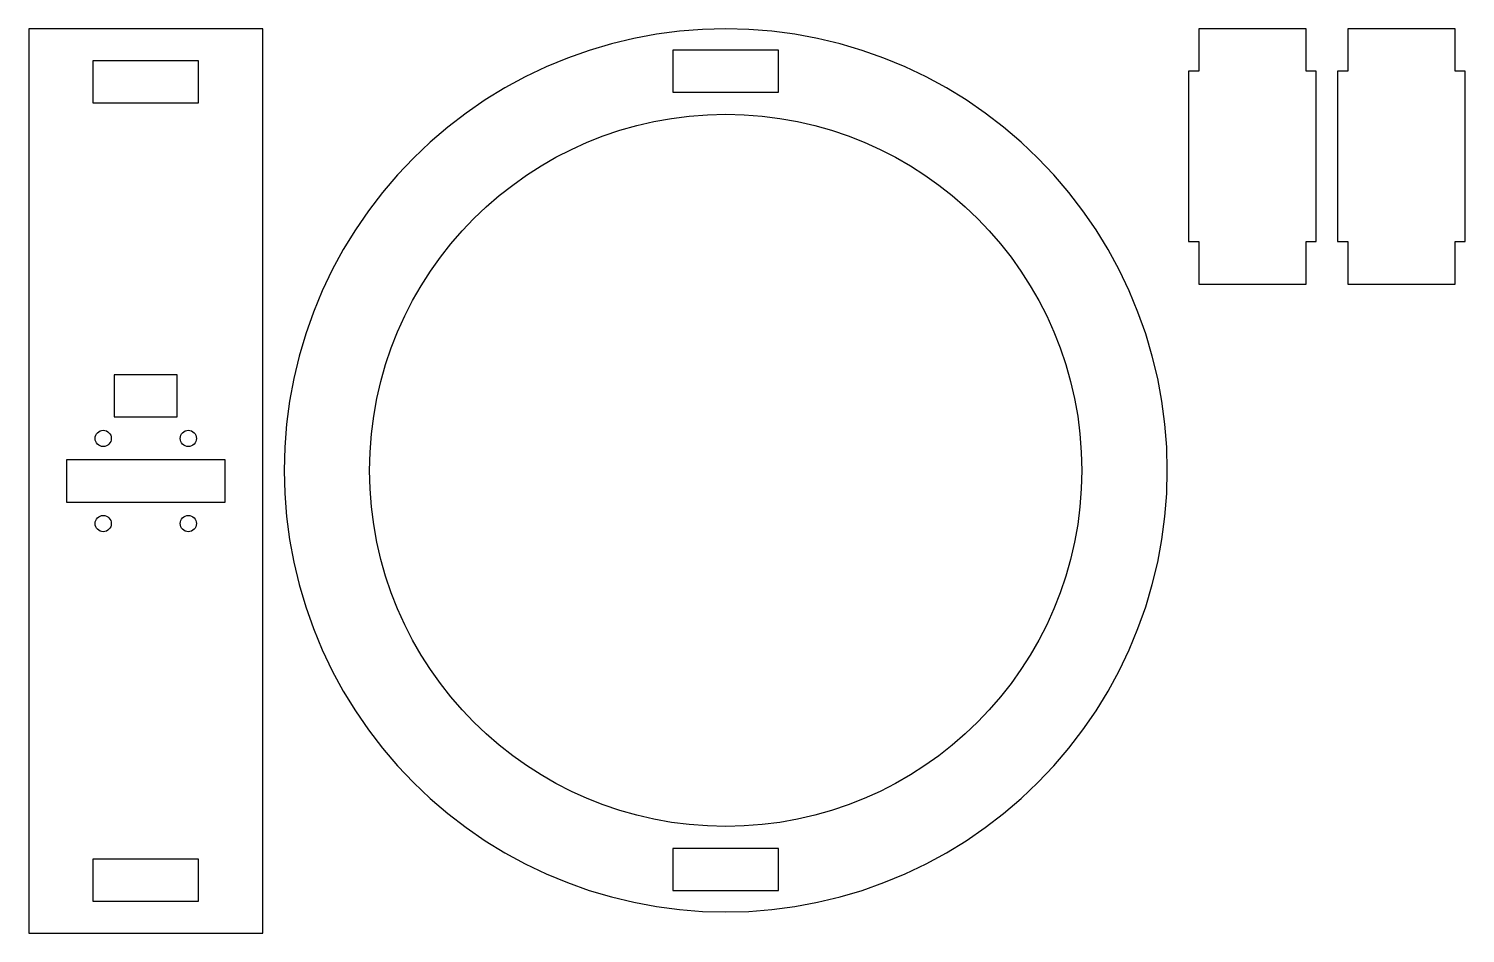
# Model space of a CAD drawing. Header units: metres. Extents: x 5 to 275, y 225 to 395.
import ezdxf

# ---------------------------------------------------------------- set-up
doc = ezdxf.new("R2010")
doc.units = ezdxf.units.M

msp = doc.modelspace()

# ---------------------------------------------------------------- linework, layer by layer
at = {"layer": 'CUT'}
for points in [[(5, 225), (49, 225), (49, 395), (5, 395)], [(219, 312), (218.886, 316.344), (218.545, 320.676), (217.978, 324.984), (217.186, 329.257), (216.172, 333.482), (214.938, 337.648), (213.487, 341.745), (211.824, 345.759), (209.954, 349.681), (207.88, 353.5), (205.61, 357.205), (203.148, 360.786), (200.503, 364.234), (197.681, 367.538), (194.69, 370.69), (191.538, 373.681), (188.234, 376.503), (184.786, 379.148), (181.205, 381.61), (177.5, 383.88), (173.681, 385.954), (169.759, 387.824), (165.745, 389.487), (161.648, 390.938), (157.482, 392.172), (153.257, 393.186), (148.984, 393.978), (144.676, 394.545), (140.344, 394.886), (136, 395), (131.656, 394.886), (127.324, 394.545), (123.016, 393.978), (118.743, 393.186), (114.518, 392.172), (110.352, 390.938), (106.255, 389.487), (102.241, 387.824), (98.319, 385.954), (94.5, 383.88), (90.795, 381.61), (87.214, 379.148), (83.766, 376.503), (80.462, 373.681), (77.31, 370.69), (74.319, 367.538), (71.497, 364.234), (68.852, 360.786), (66.39, 357.205), (64.12, 353.5), (62.046, 349.681), (60.176, 345.759), (58.513, 341.745), (57.062, 337.648), (55.828, 333.482), (54.814, 329.257), (54.022, 324.984), (53.455, 320.676), (53.114, 316.344), (53, 312), (53.114, 307.656), (53.455, 303.324), (54.022, 299.016), (54.814, 294.743), (55.828, 290.518), (57.062, 286.352), (58.513, 282.255), (60.176, 278.241), (62.046, 274.319), (64.12, 270.5), (66.39, 266.795), (68.852, 263.214), (71.497, 259.766), (74.319, 256.462), (77.31, 253.31), (80.462, 250.319), (83.766, 247.497), (87.214, 244.852), (90.795, 242.39), (94.5, 240.12), (98.319, 238.046), (102.241, 236.176), (106.255, 234.513), (110.352, 233.062), (114.518, 231.828), (118.743, 230.814), (123.016, 230.022), (127.324, 229.455), (131.656, 229.114), (136, 229), (140.344, 229.114), (144.676, 229.455), (148.984, 230.022), (153.257, 230.814), (157.482, 231.828), (161.648, 233.062), (165.745, 234.513), (169.759, 236.176), (173.681, 238.046), (177.5, 240.12), (181.205, 242.39), (184.786, 244.852), (188.234, 247.497), (191.538, 250.319), (194.69, 253.31), (197.681, 256.462), (200.503, 259.766), (203.148, 263.214), (205.61, 266.795), (207.88, 270.5), (209.954, 274.319), (211.824, 278.241), (213.487, 282.255), (214.938, 286.352), (216.172, 290.518), (217.186, 294.743), (217.978, 299.016), (218.545, 303.324), (218.886, 307.656)], [(223, 355), (224.925, 355), (224.925, 347), (245.075, 347), (245.075, 355), (247, 355), (247, 387), (245.075, 387), (245.075, 395), (224.925, 395), (224.925, 387), (223, 387)], [(251, 355), (252.925, 355), (252.925, 347), (273.075, 347), (273.075, 355), (275, 355), (275, 387), (273.075, 387), (273.075, 395), (252.925, 395), (252.925, 387), (251, 387)], [(17.075, 381.05), (36.925, 381.05), (36.925, 388.95), (17.075, 388.95)], [(126.075, 383.05), (145.925, 383.05), (145.925, 390.95), (126.075, 390.95)], [(21.075, 322.075), (32.925, 322.075), (32.925, 329.925), (21.075, 329.925)], [(12.075, 306.05), (41.925, 306.05), (41.925, 313.95), (12.075, 313.95)], [(126.075, 233.05), (145.925, 233.05), (145.925, 240.95), (126.075, 240.95)], [(17.075, 231.05), (36.925, 231.05), (36.925, 238.95), (17.075, 238.95)]]:
    msp.add_lwpolyline(points, close=True, dxfattribs=at)
for centre, radius in [((136, 312), 66.925), ((19, 318), 1.525), ((35, 318), 1.525), ((19, 302), 1.525), ((35, 302), 1.525)]:
    msp.add_circle(centre, radius, dxfattribs=at)

doc.saveas('drawing.dxf')
